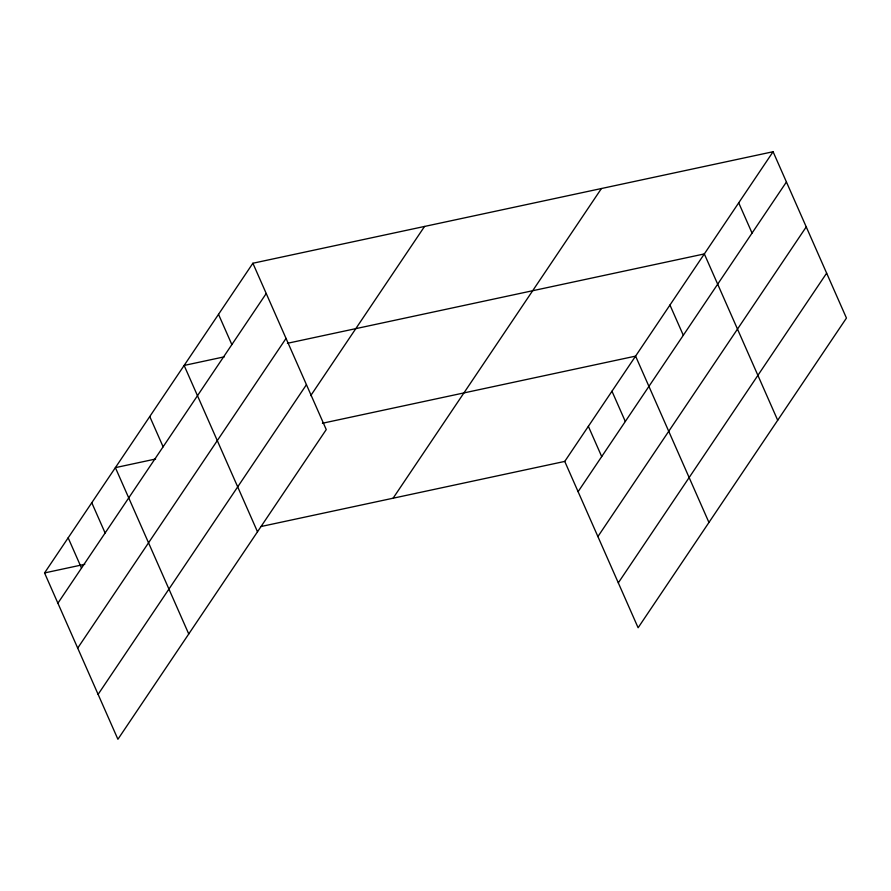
<?xml version="1.0" encoding="UTF-8"?>
<svg xmlns="http://www.w3.org/2000/svg" width="891" height="891" viewBox="0 0 891 891"><rect width="100%" height="100%" fill="white"/><g stroke="black" fill="none" stroke-linecap="round" stroke-linejoin="round"><path stroke-width="1.34" d="M252.888 263.246L326.251 429.585L117.913 739.274L44.55 572.935L252.888 263.246L773.087 151.726L846.45 318.065L638.112 627.754L564.749 461.415L773.087 151.726M57.893 603.196L266.231 293.507M77.706 648.102L286.044 338.413M98.11 694.367L306.448 384.678M310.736 395.637L424.55 226.448M393.087 498.214L601.425 188.536M578.092 491.676L786.43 181.987M597.894 536.582L806.244 226.893M618.309 582.848L826.648 273.158M224.376 356.812L184.136 365.444L257.499 531.782M287.403 343.302L704.336 253.924L777.698 420.262M155.624 459.01L115.384 467.641L188.747 633.98M322.419 423.258L635.584 356.122L708.946 522.46M44.55 572.935L84.779 564.304M261.108 526.503L564.749 461.415M738.706 202.825L752.06 233.086M669.954 305.023L683.308 335.283M611.972 391.227L625.315 421.488M588.361 426.321L601.703 456.582M218.518 314.345L231.86 344.605M149.766 416.543L163.109 446.803M91.773 502.736L105.116 532.996M68.162 537.83L81.504 568.09"/></g></svg>
